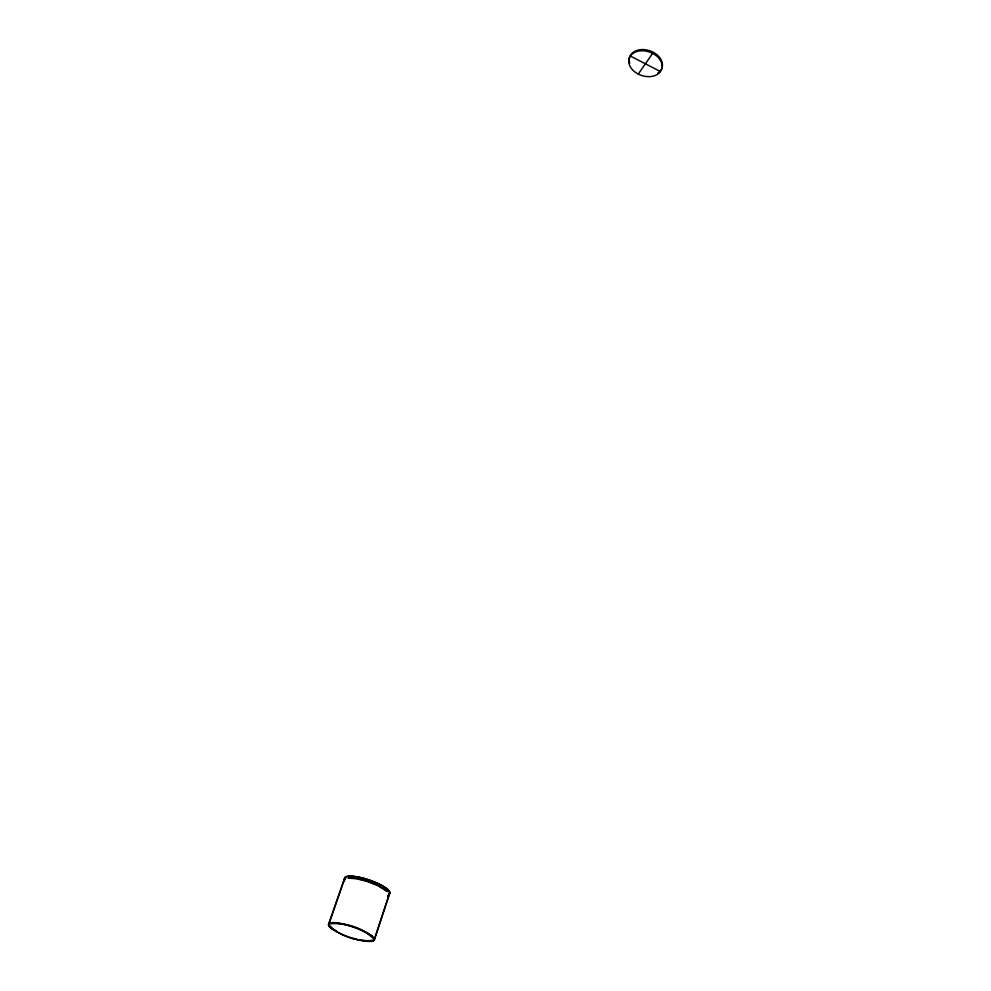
<?xml version="1.0" encoding="UTF-8"?>
<svg xmlns="http://www.w3.org/2000/svg" width="991" height="991" viewBox="0 0 991 991"><rect width="100%" height="100%" fill="white"/><g stroke="black" fill="none" stroke-linecap="round" stroke-linejoin="round"><path stroke-width="1.49" d="M389.513 893.312L374.103 940.025C359.225 942.875 338.426 936.111 328.764 924.479L344.893 877.989M328.715 925.16L329.334 923.439L328.764 924.479M344.472 881.433L344.261 879.822L345.611 878.237M374.103 940.025L374.226 939.357C363.4 928.233 344.571 922.113 329.173 923.909M374.264 939.542L374.14 938.105M372.443 936.73L372.591 936.247C361.034 928.072 346.739 923.327 332.617 922.547L332.456 923.017M373.619 940.558L372.963 940.496M387.58 896.223L388.559 895.294L387.729 895.765M374.313 940.087A24.193 5.364 18.7 0 0 342.143 924.033A24.193 5.364 18.7 0 0 337.931 932.42A24.193 5.364 18.7 0 0 374.313 940.087L389.736 893.399M382.712 888.221L375.899 884.232L364.75 880.206L354.121 877.89L347.99 878.113L356.413 878.732L367.45 881.544L378.265 885.855L387.357 891.627L382.86 887.763M361.703 940.459L364.304 940.422M356.401 939.22L353.601 938.427M332.022 928.864L329.693 926.845M333.645 929.954L335.701 930.611M328.529 924.392L344.67 877.915M329.024 925.953L328.876 924.69M344.422 879.364L344.843 878.732M638.241 74.077A17.107 12.387 18.7 0 0 659.919 72.219L660.861 70.881A17.107 12.387 18.7 0 0 652.648 53.353A17.107 12.387 18.7 0 0 630.821 55.385L629.892 56.673A17.107 12.387 18.7 0 0 638.241 74.077L652.648 53.341M388.41 895.753L388.992 893.126M344.682 879.19L345.45 878.695M630.338 56.016L660.39 71.538M344.893 879.537A23.809 5.921 18.7 0 1 368.119 879.636A23.809 5.921 18.7 0 1 389.215 893.993M345.116 879.599A23.573 5.859 18.7 0 1 368.107 879.698A23.573 5.859 18.7 0 1 388.992 893.907M629.694 63.213A17.095 12.387 18.7 0 1 650.084 50.863A17.095 12.387 18.7 0 1 657.826 73.136"/></g></svg>
